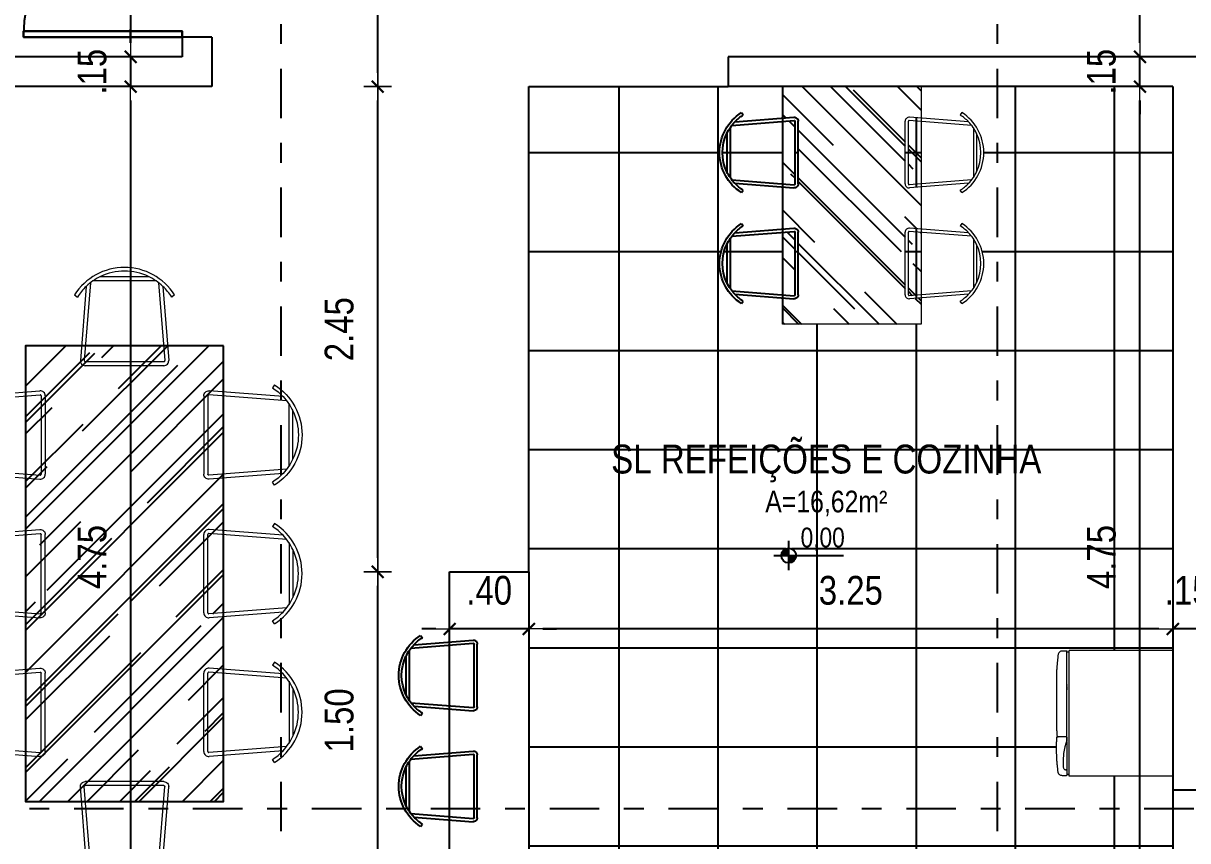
# Model space of a CAD drawing. Header units: millimetres. Extents: x 2718 to 3327, y 272 to 594.
# Drawn here: x 3068.78 to 3074.65, y 424.55 to 428.68 of the extents above; entities that cross this region are included whole.
import ezdxf
from ezdxf.enums import TextEntityAlignment as Align

# ---------------------------------------------------------------- set-up
doc = ezdxf.new("R2010")
doc.units = ezdxf.units.MM
doc.header["$MEASUREMENT"] = 0
for name, pattern in [('CONTINU', [0]), ('DASHDOT2', [0.5, 0.25, -0.125, 0, -0.125]), ('HIDDEN2', [0.1875, 0.125, -0.0625])]:
    doc.linetypes.add(name, pattern=pattern)
doc.layers.get('0').update_dxf_attribs({"linetype": 'CONTINUOUS'})
doc.layers.get('DEFPOINTS').update_dxf_attribs({"linetype": 'CONTINUOUS'})
doc.layers.add('COTA', color=7, linetype='CONTINUOUS')
doc.layers.add('E-txt-g', color=3, linetype='CONTINUOUS')
for name, color, linetype, lineweight in [('E-Lay-9', 9, 'CONTINUOUS', 9), ('E-Pen-C', 4, 'CONTINUOUS', 15), ('E-Pen-G', 3, 'CONTINUOUS', 30), ('E-Txt-W', 7, 'CONTINUOUS', 20)]:
    doc.layers.add(name, color=color, linetype=linetype, lineweight=lineweight)
doc.styles.add('F2', font='ARIALN.TTF')
doc.styles.add('REG60', font='romans.shx', dxfattribs={"width": 0.8, "height": 0.15})
doc.styles.add('REG80', font='romans.shx', dxfattribs={"width": 0.8, "height": 0.2})
doc.dimstyles.new('DIMENSION-1', dxfattribs={"dimtxt": 0.145, "dimasz": 0.07, "dimexe": 1, "dimexo": 0, "dimgap": 0.12, "dimtad": 1, "dimzin": 7, "dimdsep": 46, "dimtxsty": 'F2', "dimblk1": 'TRACO', "dimblk2": 'TRACO', "dimsah": 1, "dimcen": 1, "dimse1": 1, "dimse2": 1, "dimclrd": 4, "dimclre": 256, "dimclrt": 4, "dimadec": 8, "dimazin": 0, "dimtfac": 1, "dimtix": 1, "dimtmove": 2, "dimatfit": 3, "dimldrblk": 'TRACO', "dimfxl": 1, "dimtolj": 1, "dimtzin": 0, "dimarcsym": 0})

# ---------------------------------------------------------------- blocks, each defined once
blk = doc.blocks.new('TXT-AMB75')
at = {"layer": 'E-txt-g', "style": 'REG80', "width": 0.8, "flags": 8}
blk.add_attdef('TXT', text='', height=0.2, dxfattribs=at).set_placement((0.0055, 0.2964), align=Align.CENTER)
at = {"layer": 'E-Txt-W', "style": 'REG60', "width": 0.8, "flags": 8}
blk.add_attdef('TXT', text='', height=0.15, dxfattribs=at).set_placement((0.0055, 0.0271), align=Align.CENTER)
blk = doc.blocks.new('NV')
at = {"color": 4, "linetype": 'ByBlock', "ltscale": 0.5}
for p, q in [((-1.4143, -0.1421), (-1.4143, 0.1067)), ((-1.5387, -0.0177), (-0.9535, -0.0177))]:
    blk.add_line(p, q, dxfattribs=at)
at = {"color": 4, "ltscale": 2.5}
blk.add_circle((-1.4143, -0.0177), 0.0622, dxfattribs=at)
at = {"color": 4}
for points in [[(-1.4143, -0.0177), (-1.4583, 0.0263), (-1.4765, -0.0177), (-1.4717, 0.0061)], [(-1.4143, -0.0177), (-1.4143, 0.0445), (-1.4583, 0.0263), (-1.4381, 0.0398)], [(-1.4143, -0.0177), (-1.3521, -0.0177), (-1.3703, -0.0617), (-1.3568, -0.0415)], [(-1.4143, -0.0177), (-1.3703, -0.0617), (-1.4143, -0.0799), (-1.3905, -0.0752)]]:
    blk.add_solid(points, dxfattribs=at)
at = {"layer": 'E-Txt-W', "color": 4, "ltscale": 2.5, "style": 'F2'}
blk.add_attdef('COTAPISO', (-1.3058, 0.0735), '', height=0.15, dxfattribs=at)
blk = doc.blocks.new('TRACO')
at = {"layer": 'E-Pen-C'}
for p, q in [((0, 1), (0, -1)), ((-1, 0), (1, 0))]:
    blk.add_line(p, q, dxfattribs=at)
at = {"layer": 'E-Pen-G'}
blk.add_line((-0.424, -0.424), (0.424, 0.424), dxfattribs=at)
blk = doc.blocks.new('*D424')
at = {"layer": 'COTA', "color": 4, "linetype": 'Continuous', "lineweight": -2, "transparency": 16777216}
blk.add_line((3069.3205, 429.5889), (3069.3205, 428.5789), dxfattribs=at)
at = {"layer": 'DEFPOINTS', "color": 0, "linetype": 'Continuous', "transparency": 16777216}
for p in [(3069.7299, 429.6589, -1.8296), (3069.3205, 428.5089), (3069.5799, 428.5089, -1.8296)]:
    blk.add_point(p, dxfattribs=at)
at = {"layer": 'COTA', "color": 4, "linetype": 'Continuous', "lineweight": -2, "transparency": 16777216, "xscale": 0.07, "yscale": 0.07, "zscale": 0.07}
for p, rotation in [((3069.3205, 429.6589), 90), ((3069.3205, 428.5089), 270)]:
    blk.add_blockref('TRACO', p, dxfattribs=dict(at, rotation=rotation))
at = {"layer": 'COTA', "color": 4, "linetype": 'Continuous', "transparency": 16777216, "insert": (3069.1264, 429.0839), "char_height": 0.145, "attachment_point": 5, "rotation": 90, "style": 'F2'}
blk.add_mtext('\\A1;1.15', dxfattribs=at)
blk = doc.blocks.new('*D425')
at = {"layer": 'COTA', "color": 4, "linetype": 'Continuous', "lineweight": -2, "transparency": 16777216}
for p, q in [((3069.3205, 428.5789), (3069.3205, 428.6489)), ((3069.3205, 428.5089), (3069.3205, 428.3589)), ((3069.3205, 428.2889), (3069.3205, 428.2189))]:
    blk.add_line(p, q, dxfattribs=at)
at = {"layer": 'DEFPOINTS', "color": 0, "linetype": 'Continuous', "transparency": 16777216}
for p in [(3069.5799, 428.5089, -1.8296), (3069.3205, 428.3589), (3069.5799, 428.3589, -1.8296)]:
    blk.add_point(p, dxfattribs=at)
at = {"layer": 'COTA', "color": 4, "linetype": 'Continuous', "lineweight": -2, "transparency": 16777216, "xscale": 0.07, "yscale": 0.07, "zscale": 0.07}
for p, rotation in [((3069.3205, 428.5089), 270), ((3069.3205, 428.3589), 90)]:
    blk.add_blockref('TRACO', p, dxfattribs=dict(at, rotation=rotation))
at = {"layer": 'COTA', "color": 4, "linetype": 'Continuous', "transparency": 16777216, "insert": (3069.1264, 428.4339), "char_height": 0.145, "attachment_point": 5, "rotation": 90, "style": 'F2'}
blk.add_mtext('\\A1;.15', dxfattribs=at)
blk = doc.blocks.new('*D426')
at = {"layer": 'COTA', "color": 4, "linetype": 'Continuous', "lineweight": -2, "transparency": 16777216}
blk.add_line((3069.3205, 428.2889), (3069.3205, 423.6789), dxfattribs=at)
at = {"layer": 'DEFPOINTS', "color": 0, "linetype": 'Continuous', "transparency": 16777216}
for p in [(3069.5799, 428.3589, -1.8296), (3069.3205, 423.6089), (3069.4063, 423.6089, -1.8296)]:
    blk.add_point(p, dxfattribs=at)
at = {"layer": 'COTA', "color": 4, "linetype": 'Continuous', "lineweight": -2, "transparency": 16777216, "xscale": 0.07, "yscale": 0.07, "zscale": 0.07}
for p, rotation in [((3069.3205, 428.3589), 90), ((3069.3205, 423.6089), 270)]:
    blk.add_blockref('TRACO', p, dxfattribs=dict(at, rotation=rotation))
at = {"layer": 'COTA', "color": 4, "linetype": 'Continuous', "transparency": 16777216, "insert": (3069.1267, 425.9839), "char_height": 0.145, "attachment_point": 5, "rotation": 90, "style": 'F2'}
blk.add_mtext('\\A1;4.75', dxfattribs=at)
blk = doc.blocks.new('*D441')
at = {"layer": 'COTA', "color": 4, "linetype": 'Continuous', "lineweight": -2, "transparency": 16777216}
for p, q in [((3074.5099, 425.6206), (3074.4399, 425.6206)), ((3074.7299, 425.6206), (3074.5799, 425.6206)), ((3074.7999, 425.6206), (3074.8699, 425.6206))]:
    blk.add_line(p, q, dxfattribs=at)
at = {"layer": 'DEFPOINTS', "color": 0, "linetype": 'Continuous', "transparency": 16777216}
for p in [(3074.5799, 425.6206), (3074.5799, 425.2089, -1.8296), (3074.7299, 425.2089, -1.8296)]:
    blk.add_point(p, dxfattribs=at)
at = {"layer": 'COTA', "color": 4, "linetype": 'Continuous', "lineweight": -2, "transparency": 16777216, "xscale": 0.07, "yscale": 0.07, "zscale": 0.07}
blk.add_blockref('TRACO', (3074.5799, 425.6206), dxfattribs=at)
at = {"layer": 'COTA', "color": 4, "linetype": 'Continuous', "lineweight": -2, "transparency": 16777216, "xscale": 0.07, "yscale": 0.07, "zscale": 0.07, "rotation": 180}
blk.add_blockref('TRACO', (3074.7299, 425.6206), dxfattribs=at)
at = {"layer": 'COTA', "color": 4, "linetype": 'Continuous', "transparency": 16777216, "insert": (3074.6549, 425.8147), "char_height": 0.145, "attachment_point": 5, "style": 'F2'}
blk.add_mtext('\\A1;.15', dxfattribs=at)
blk = doc.blocks.new('*D442')
at = {"layer": 'COTA', "color": 4, "linetype": 'Continuous', "lineweight": -2, "transparency": 16777216}
blk.add_line((3074.5099, 425.6206), (3071.3999, 425.6206), dxfattribs=at)
at = {"layer": 'DEFPOINTS', "color": 0, "linetype": 'Continuous', "transparency": 16777216}
for p in [(3071.3299, 425.6206), (3071.3299, 425.3886, -1.8296), (3074.5799, 425.2089, -1.8296)]:
    blk.add_point(p, dxfattribs=at)
at = {"layer": 'COTA', "color": 4, "linetype": 'Continuous', "lineweight": -2, "transparency": 16777216, "xscale": 0.07, "yscale": 0.07, "zscale": 0.07, "rotation": 180}
blk.add_blockref('TRACO', (3071.3299, 425.6206), dxfattribs=at)
at = {"layer": 'COTA', "color": 4, "linetype": 'Continuous', "lineweight": -2, "transparency": 16777216, "xscale": 0.07, "yscale": 0.07, "zscale": 0.07}
blk.add_blockref('TRACO', (3074.5799, 425.6206), dxfattribs=at)
at = {"layer": 'COTA', "color": 4, "linetype": 'Continuous', "transparency": 16777216, "insert": (3072.9549, 425.8147), "char_height": 0.145, "attachment_point": 5, "style": 'F2'}
blk.add_mtext('\\A1;3.25', dxfattribs=at)
blk = doc.blocks.new('*D443')
at = {"layer": 'COTA', "color": 4, "linetype": 'Continuous', "lineweight": -2, "transparency": 16777216}
for p, q in [((3070.8599, 425.6206), (3070.7899, 425.6206)), ((3071.3299, 425.6206), (3070.9299, 425.6206)), ((3071.3999, 425.6206), (3071.4699, 425.6206))]:
    blk.add_line(p, q, dxfattribs=at)
at = {"layer": 'DEFPOINTS', "color": 0, "linetype": 'Continuous', "transparency": 16777216}
for p in [(3070.9299, 425.6206), (3070.9299, 425.4378, -1.8296), (3071.3299, 425.3886, -1.8296)]:
    blk.add_point(p, dxfattribs=at)
at = {"layer": 'COTA', "color": 4, "linetype": 'Continuous', "lineweight": -2, "transparency": 16777216, "xscale": 0.07, "yscale": 0.07, "zscale": 0.07}
blk.add_blockref('TRACO', (3070.9299, 425.6206), dxfattribs=at)
at = {"layer": 'COTA', "color": 4, "linetype": 'Continuous', "lineweight": -2, "transparency": 16777216, "xscale": 0.07, "yscale": 0.07, "zscale": 0.07, "rotation": 180}
blk.add_blockref('TRACO', (3071.3299, 425.6206), dxfattribs=at)
at = {"layer": 'COTA', "color": 4, "linetype": 'Continuous', "transparency": 16777216, "insert": (3071.1299, 425.8147), "char_height": 0.145, "attachment_point": 5, "style": 'F2'}
blk.add_mtext('\\A1;.40', dxfattribs=at)
blk = doc.blocks.new('GELAD-VS')
at = {"color": 8}
blk.add_line((-0.0958, -0.3127), (-0.0958, -0.3151), dxfattribs=at)
for points in [[(-0.2946, 0.2704), (0.3404, 0.2704)], [(-0.2946, 0.2704), (-0.2946, -0.2524)], [(0.3404, 0.2704), (0.3404, -0.2524)], [(-0.2946, -0.2524), (0.3404, -0.2524)], [(-0.2919, -0.2667), (-0.2919, -0.2864), (-0.2915, -0.2903), (-0.2907, -0.2942), (-0.2888, -0.2977), (-0.2861, -0.3011), (-0.2834, -0.3042), (-0.2799, -0.3062), (-0.276, -0.3077), (-0.2722, -0.3089), (-0.2687, -0.3093), (-0.2652, -0.3096), (-0.2613, -0.31), (-0.2578, -0.3104), (-0.254, -0.3108), (-0.2505, -0.3112), (-0.247, -0.3116), (-0.2432, -0.312), (-0.2397, -0.3124), (-0.2358, -0.3127), (-0.2323, -0.3131), (-0.2285, -0.3131), (-0.225, -0.3135), (-0.2211, -0.3139), (-0.2176, -0.3143), (-0.2138, -0.3147), (-0.2103, -0.3147), (-0.2064, -0.3151), (-0.2029, -0.3151), (-0.1991, -0.3154), (-0.1956, -0.3154), (-0.1917, -0.3158), (-0.1882, -0.3158), (-0.1844, -0.3158), (-0.1809, -0.3162), (-0.177, -0.3162), (-0.1735, -0.3162), (-0.1697, -0.3166), (-0.1662, -0.3166), (-0.1623, -0.3166), (-0.1588, -0.3166), (-0.155, -0.3166), (-0.1515, -0.3166), (-0.1476, -0.3166), (-0.1442, -0.3166), (-0.1403, -0.3166), (-0.1368, -0.3166), (-0.1329, -0.3166), (-0.1295, -0.3162), (-0.1256, -0.3162), (-0.1221, -0.3162), (-0.1182, -0.3158), (-0.1148, -0.3158), (-0.1109, -0.3158), (-0.1074, -0.3154), (-0.1039, -0.3154), (-0.1001, -0.3151), (-0.0958, -0.3151)], [(-0.2899, -0.2648), (-0.2899, -0.2648), (-0.2899, -0.2648), (-0.2899, -0.2648), (-0.2899, -0.2648), (-0.2899, -0.2648), (-0.2899, -0.2648), (-0.2907, -0.2648), (-0.2911, -0.2652), (-0.2915, -0.2659), (-0.2915, -0.2663), (-0.2915, -0.2663), (-0.2915, -0.2663), (-0.2915, -0.2663), (-0.2915, -0.2663), (-0.2915, -0.2667)], [(-0.1237, -0.2648), (-0.2899, -0.2648)], [(-0.2861, -0.2524), (-0.2861, -0.2648)], [(-0.2636, -0.2648), (-0.2636, -0.2648), (-0.2636, -0.2648), (-0.2636, -0.2648), (-0.2636, -0.2648), (-0.2636, -0.2648), (-0.2636, -0.2648), (-0.2636, -0.2648), (-0.2636, -0.2648)], [(-0.2617, -0.2667), (-0.2617, -0.2663), (-0.2621, -0.2663), (-0.2621, -0.2659), (-0.2621, -0.2659), (-0.2625, -0.2656), (-0.2625, -0.2656), (-0.2625, -0.2652), (-0.2629, -0.2652), (-0.2633, -0.2648), (-0.2633, -0.2648), (-0.2636, -0.2648), (-0.2636, -0.2648)], [(-0.2617, -0.2667), (-0.2617, -0.2687)], [(-0.249, -0.2826), (-0.2513, -0.2822), (-0.254, -0.2814), (-0.2563, -0.2799), (-0.2582, -0.2779), (-0.2598, -0.276), (-0.2609, -0.2737), (-0.2617, -0.271), (-0.2617, -0.2687)], [(-0.1124, -0.2648), (-0.1457, -0.2748), (-0.1797, -0.281), (-0.2145, -0.2837), (-0.249, -0.2826)], [(-0.1237, -0.2648), (-0.1221, -0.2648), (-0.1209, -0.2648), (-0.1194, -0.2648), (-0.119, -0.2648), (-0.1182, -0.2648)], [(-0.1209, -0.2648), (-0.1221, -0.2648)], [(-0.1182, -0.2648), (-0.1182, -0.2648)], [(-0.1124, -0.2648), (-0.1128, -0.2648), (-0.1128, -0.2648), (-0.1132, -0.2648), (-0.1136, -0.2648), (-0.114, -0.2648), (-0.1144, -0.2648), (-0.1148, -0.2648), (-0.1155, -0.2648), (-0.1163, -0.2648), (-0.1171, -0.2648), (-0.1182, -0.2648), (-0.1182, -0.2648)], [(-0.1182, -0.2648), (-0.1182, -0.2648)], [(-0.1124, -0.2648), (-0.0958, -0.2648)], [(-0.0966, -0.2648), (-0.1124, -0.2648), (-0.1124, -0.2648), (-0.1124, -0.2648), (-0.1124, -0.2648), (-0.1124, -0.2648)], [(-0.0966, -0.2648), (-0.0966, -0.2648), (-0.0966, -0.2648), (-0.0966, -0.2648), (-0.0966, -0.2648), (-0.0966, -0.2648), (-0.0966, -0.2648), (-0.0966, -0.2648), (-0.0966, -0.2648), (-0.0966, -0.2648), (-0.0966, -0.2648), (-0.0966, -0.2648), (-0.0966, -0.2648)], [(-0.0958, -0.2648), (0.3404, -0.2648)], [(-0.0958, -0.2648), (-0.0958, -0.2648), (-0.0958, -0.2648), (-0.0958, -0.2648), (-0.0958, -0.2659)], [(-0.0958, -0.2648), (-0.0958, -0.2659)], [(-0.0958, -0.2648), (-0.0958, -0.3093)], [(-0.0958, -0.2648), (-0.0958, -0.3139), (-0.0958, -0.3093)], [(-0.0958, -0.2659), (-0.0958, -0.3081)], [(-0.0958, -0.2675), (-0.0958, -0.2667)], [(-0.0656, -0.2648), (-0.0656, -0.2648), (-0.0656, -0.2648), (-0.0656, -0.2648), (-0.0656, -0.2648), (-0.0656, -0.2648), (-0.0656, -0.2648), (-0.0656, -0.2648), (-0.0656, -0.2648), (-0.0656, -0.2648), (-0.0656, -0.2648), (-0.0656, -0.2648), (-0.0656, -0.2648), (-0.0656, -0.2648), (-0.0656, -0.2648), (-0.0656, -0.2648), (-0.0656, -0.2648), (-0.0656, -0.2648), (-0.0656, -0.2648), (-0.0656, -0.2648), (-0.0656, -0.2648)], [(0.1583, -0.2648), (0.1416, -0.2648)], [(0.1424, -0.2648), (0.1583, -0.2648), (0.1583, -0.2648), (0.1583, -0.2648), (0.1583, -0.2648), (0.1583, -0.2648)], [(0.1583, -0.2648), (0.1583, -0.2648), (0.1587, -0.2648), (0.1587, -0.2648), (0.1594, -0.2648), (0.1598, -0.2648), (0.1602, -0.2648), (0.1606, -0.2648), (0.1614, -0.2648), (0.1621, -0.2648), (0.1629, -0.2648), (0.1637, -0.2648), (0.1641, -0.2648)], [(0.1641, -0.2648), (0.1641, -0.2648)], [(0.1641, -0.2648), (0.1641, -0.2648)], [(0.1691, -0.2648), (0.1679, -0.2648), (0.1668, -0.2648), (0.1652, -0.2648), (0.1648, -0.2648), (0.1641, -0.2648)], [(0.1668, -0.2648), (0.1679, -0.2648)], [(0.1691, -0.2648), (0.3358, -0.2648)], [(0.3095, -0.2648), (0.3095, -0.2648), (0.3095, -0.2648), (0.3095, -0.2648), (0.3095, -0.2648), (0.3095, -0.2648), (0.3095, -0.2648)], [(0.3377, -0.2864), (0.3373, -0.2903), (0.3362, -0.2942), (0.3346, -0.2977), (0.3319, -0.3011), (0.3288, -0.3042), (0.3253, -0.3062), (0.3219, -0.3077), (0.318, -0.3089)], [(0.3319, -0.2524), (0.3319, -0.2648)], [(0.3377, -0.2663), (0.3377, -0.2663), (0.3377, -0.2663), (0.3377, -0.2663), (0.3377, -0.2663), (0.3377, -0.2663), (0.3377, -0.2663), (0.3377, -0.2659), (0.3373, -0.2652), (0.3365, -0.2648), (0.3362, -0.2648), (0.3362, -0.2648), (0.3362, -0.2648), (0.3362, -0.2648), (0.3362, -0.2648), (0.3362, -0.2648)], [(0.3377, -0.2667), (0.3377, -0.2864)], [(-0.0958, -0.3081), (-0.0958, -0.3081), (-0.0958, -0.3085)], [(-0.0958, -0.3112), (-0.0958, -0.3108), (-0.0958, -0.3108), (-0.0958, -0.3108), (-0.0958, -0.3108), (-0.0958, -0.3104), (-0.0958, -0.3104), (-0.0958, -0.31), (-0.0958, -0.31), (-0.0958, -0.31), (-0.0958, -0.3096), (-0.0958, -0.3093), (-0.0958, -0.3089), (-0.0958, -0.3089), (-0.0958, -0.3085), (-0.0958, -0.3081)], [(-0.0958, -0.3093), (-0.0958, -0.3096)], [(-0.0958, -0.31), (-0.0958, -0.3108)], [(-0.0958, -0.3108), (-0.0958, -0.3112)], [(-0.0958, -0.3112), (-0.0958, -0.3139)], [(-0.0958, -0.312), (-0.0958, -0.3124)], [(-0.0958, -0.3127), (-0.0958, -0.3131)], [(-0.0796, -0.3143), (-0.0838, -0.3143), (-0.0958, -0.3139), (-0.0958, -0.3139)], [(-0.066, -0.3143), (-0.0711, -0.3143), (-0.0796, -0.3143)], [(-0.066, -0.3143), (0.245, -0.3154)], [(0.2194, -0.3162), (0.2194, -0.3162)], [(0.2267, -0.3162), (0.2267, -0.3162)], [(0.318, -0.3089), (0.3145, -0.3093), (0.311, -0.3096), (0.3072, -0.31), (0.3037, -0.3104), (0.2998, -0.3108), (0.2963, -0.3112), (0.2925, -0.3116), (0.289, -0.312), (0.2855, -0.3124), (0.2816, -0.3127), (0.2782, -0.3131), (0.2743, -0.3131), (0.2704, -0.3135), (0.2669, -0.3139), (0.2631, -0.3143), (0.2596, -0.3147), (0.2561, -0.3147), (0.2522, -0.3151), (0.2488, -0.3151), (0.245, -0.3154)]]:
    blk.add_lwpolyline(points, dxfattribs=at)
blk = doc.blocks.new('cadeira3')
at = {"color": 8}
for p, q in [((339.39, -198.51), (363.62, -198.51)), ((332.14, -203.49), (329.22, -240.82)), ((334.29, -201.65), (331.21, -240.97)), ((335.87, -200.51), (367.14, -200.51)), ((368.73, -201.65), (371.8, -240.97)), ((370.88, -203.49), (373.8, -240.82)), ((326.24, -207.76), (327.72, -208.87)), ((376.77, -207.76), (375.3, -208.87)), ((371.3, -241.51), (331.71, -241.51)), ((371.3, -243.51), (331.71, -243.51))]:
    blk.add_line(p, q, dxfattribs=at)
for centre, radius, start, end in [((351.51, -223.91), 29.99, 32.59097, 147.40903), ((351.51, -223.93), 28.15, 115.49352, 133.47386), ((351.51, -223.93), 28.15, 64.50648, 115.49352), ((351.51, -223.93), 28.15, 46.52614, 64.50648), ((351.51, -223.93), 28.15, 133.47386, 147.66894), ((351.51, -223.93), 28.15, 32.33106, 46.52614), ((331.71, -241.01), 2.5, 175.52762, 270), ((371.3, -241.01), 2.5, 270, 4.47238), ((331.71, -241.01), 0.5, 175.52762, 270), ((371.3, -241.01), 0.5, 270, 4.47238)]:
    blk.add_arc(centre, radius, start, end, dxfattribs=at)
blk = doc.blocks.new('*D447')
at = {"layer": 'COTA', "color": 4, "linetype": 'Continuous', "lineweight": -2, "transparency": 16777216}
blk.add_line((3070.5674, 424.4789), (3070.5674, 425.8389), dxfattribs=at)
at = {"layer": 'DEFPOINTS', "color": 0, "linetype": 'Continuous', "transparency": 16777216}
for p in [(3070.5674, 425.9089), (3070.9299, 425.9089, -1.8296), (3070.9299, 424.4089, -1.8296)]:
    blk.add_point(p, dxfattribs=at)
at = {"layer": 'COTA', "color": 4, "linetype": 'Continuous', "lineweight": -2, "transparency": 16777216, "xscale": 0.07, "yscale": 0.07, "zscale": 0.07}
for p, rotation in [((3070.5674, 425.9089), 90), ((3070.5674, 424.4089), 270)]:
    blk.add_blockref('TRACO', p, dxfattribs=dict(at, rotation=rotation))
at = {"layer": 'COTA', "color": 4, "linetype": 'Continuous', "transparency": 16777216, "insert": (3070.3734, 425.1589), "char_height": 0.145, "attachment_point": 5, "rotation": 90, "style": 'F2'}
blk.add_mtext('\\A1;1.50', dxfattribs=at)
blk = doc.blocks.new('*D448')
at = {"layer": 'COTA', "color": 4, "linetype": 'Continuous', "lineweight": -2, "transparency": 16777216}
blk.add_line((3070.5674, 425.9789), (3070.5674, 428.2889), dxfattribs=at)
at = {"layer": 'DEFPOINTS', "color": 0, "linetype": 'Continuous', "transparency": 16777216}
for p in [(3070.5674, 428.3589), (3071.3299, 428.3589, -1.8296), (3070.9299, 425.9089, -1.8296)]:
    blk.add_point(p, dxfattribs=at)
at = {"layer": 'COTA', "color": 4, "linetype": 'Continuous', "lineweight": -2, "transparency": 16777216, "xscale": 0.07, "yscale": 0.07, "zscale": 0.07}
for p, rotation in [((3070.5674, 428.3589), 90), ((3070.5674, 425.9089), 270)]:
    blk.add_blockref('TRACO', p, dxfattribs=dict(at, rotation=rotation))
at = {"layer": 'COTA', "color": 4, "linetype": 'Continuous', "transparency": 16777216, "insert": (3070.3734, 427.1339), "char_height": 0.145, "attachment_point": 5, "rotation": 90, "style": 'F2'}
blk.add_mtext('\\A1;2.45', dxfattribs=at)
blk = doc.blocks.new('*D449')
at = {"layer": 'COTA', "color": 4, "linetype": 'Continuous', "lineweight": -2, "transparency": 16777216}
blk.add_line((3070.5674, 428.4289), (3070.5674, 429.5889), dxfattribs=at)
at = {"layer": 'DEFPOINTS', "color": 0, "linetype": 'Continuous', "transparency": 16777216}
for p in [(3070.5674, 429.6589), (3071.0477, 429.6589, -1.8296), (3071.3299, 428.3589, -1.8296)]:
    blk.add_point(p, dxfattribs=at)
at = {"layer": 'COTA', "color": 4, "linetype": 'Continuous', "lineweight": -2, "transparency": 16777216, "xscale": 0.07, "yscale": 0.07, "zscale": 0.07}
for p, rotation in [((3070.5674, 429.6589), 90), ((3070.5674, 428.3589), 270)]:
    blk.add_blockref('TRACO', p, dxfattribs=dict(at, rotation=rotation))
at = {"layer": 'COTA', "color": 4, "linetype": 'Continuous', "transparency": 16777216, "insert": (3070.3734, 429.0089), "char_height": 0.145, "attachment_point": 5, "rotation": 90, "style": 'F2'}
blk.add_mtext('\\A1;1.30', dxfattribs=at)
blk = doc.blocks.new('*D480')
at = {"layer": 'COTA', "color": 4, "linetype": 'Continuous', "lineweight": -2, "transparency": 16777216}
blk.add_line((3074.4136, 423.6789), (3074.4136, 428.2889), dxfattribs=at)
at = {"layer": 'DEFPOINTS', "color": 0, "linetype": 'Continuous', "transparency": 16777216}
for p in [(3074.4136, 428.3589), (3074.5799, 428.3589, -1.8296), (3074.4799, 423.6089, -1.8296)]:
    blk.add_point(p, dxfattribs=at)
at = {"layer": 'COTA', "color": 4, "linetype": 'Continuous', "lineweight": -2, "transparency": 16777216, "xscale": 0.07, "yscale": 0.07, "zscale": 0.07}
for p, rotation in [((3074.4136, 428.3589), 90), ((3074.4136, 423.6089), 270)]:
    blk.add_blockref('TRACO', p, dxfattribs=dict(at, rotation=rotation))
at = {"layer": 'COTA', "color": 4, "linetype": 'Continuous', "transparency": 16777216, "insert": (3074.2198, 425.9839), "char_height": 0.145, "attachment_point": 5, "rotation": 90, "style": 'F2'}
blk.add_mtext('\\A1;4.75', dxfattribs=at)
blk = doc.blocks.new('*D481')
at = {"layer": 'COTA', "color": 4, "linetype": 'Continuous', "lineweight": -2, "transparency": 16777216}
for p, q in [((3074.4136, 428.5789), (3074.4136, 428.6489)), ((3074.4136, 428.3589), (3074.4136, 428.5089)), ((3074.4136, 428.2889), (3074.4136, 428.2189))]:
    blk.add_line(p, q, dxfattribs=at)
at = {"layer": 'DEFPOINTS', "color": 0, "linetype": 'Continuous', "transparency": 16777216}
for p in [(3074.4136, 428.5089), (3074.5799, 428.5089, -1.8296), (3074.5799, 428.3589, -1.8296)]:
    blk.add_point(p, dxfattribs=at)
at = {"layer": 'COTA', "color": 4, "linetype": 'Continuous', "lineweight": -2, "transparency": 16777216, "xscale": 0.07, "yscale": 0.07, "zscale": 0.07}
for p, rotation in [((3074.4136, 428.5089), 270), ((3074.4136, 428.3589), 90)]:
    blk.add_blockref('TRACO', p, dxfattribs=dict(at, rotation=rotation))
at = {"layer": 'COTA', "color": 4, "linetype": 'Continuous', "transparency": 16777216, "insert": (3074.2195, 428.4339), "char_height": 0.145, "attachment_point": 5, "rotation": 90, "style": 'F2'}
blk.add_mtext('\\A1;.15', dxfattribs=at)
blk = doc.blocks.new('*D482')
at = {"layer": 'COTA', "color": 4, "linetype": 'Continuous', "lineweight": -2, "transparency": 16777216}
blk.add_line((3074.4136, 428.5789), (3074.4136, 429.5889), dxfattribs=at)
at = {"layer": 'DEFPOINTS', "color": 0, "linetype": 'Continuous', "transparency": 16777216}
for p in [(3074.4136, 429.6589), (3074.5799, 429.6589, -1.8296), (3074.5799, 428.5089, -1.8296)]:
    blk.add_point(p, dxfattribs=at)
at = {"layer": 'COTA', "color": 4, "linetype": 'Continuous', "lineweight": -2, "transparency": 16777216, "xscale": 0.07, "yscale": 0.07, "zscale": 0.07}
for p, rotation in [((3074.4136, 429.6589), 90), ((3074.4136, 428.5089), 270)]:
    blk.add_blockref('TRACO', p, dxfattribs=dict(at, rotation=rotation))
at = {"layer": 'COTA', "color": 4, "linetype": 'Continuous', "transparency": 16777216, "insert": (3074.2195, 429.0839), "char_height": 0.145, "attachment_point": 5, "rotation": 90, "style": 'F2'}
blk.add_mtext('\\A1;1.15', dxfattribs=at)

msp = doc.modelspace()

# ---------------------------------------------------------------- hatches: boundary and pattern name
h = msp.add_hatch()
h.set_pattern_fill('ANSI37,_O', color=8, scale=4, angle=45)
h.set_pattern_definition([(90, (1504.2853, 394.5255), (-0.5, 1e-16), []), (180, (1504.2853, 394.5255), (-1e-16, -0.5), [])])
h.paths.add_polyline_path([(3073.6799, 423.6089), (3073.6799, 423.4589), (3074.4799, 423.4589), (3074.4799, 423.6089), (3074.4499, 423.6089), (3074.4499, 424.4083, 0.40327)])
h.paths.add_polyline_path([(3074.2654, 423.7332), (3074.2654, 423.5385), (3073.8651, 423.5385), (3073.8651, 423.7332)], flags=16)
h.paths.add_polyline_path([(3074.5799, 428.3589), (3073.3093, 428.3589), (3073.3093, 427.1589), (3072.6093, 427.1589), (3072.6093, 428.3589), (3072.3354, 428.3589), (3071.3299, 428.3589), (3071.3299, 425.9089), (3071.3299, 424.4108), (3071.0799, 424.4089), (3071.0799, 423.6089), (3071.8274, 423.6089), (3071.831, 424.2089), (3073.6799, 424.2089), (3073.6799, 423.6089, -0.40327), (3074.4499, 424.4083), (3074.4499, 424.4089), (3074.4799, 424.4089), (3074.4799, 423.6089), (3074.5799, 423.6089), (3074.5799, 424.1089), (3074.5799, 424.8089)])
h.paths.add_polyline_path([(3074.0571, 425.5091), (3074.0571, 425.5118), (3074.5799, 425.5118), (3074.5799, 424.8768), (3074.0447, 424.8768), (3074.0447, 424.8795), (3074.0158, 424.8795), (3074.0016, 424.8906), (3074.0002, 424.9027), (3073.9987, 424.9166), (3073.9975, 424.9282), (3073.9971, 424.9317), (3073.9967, 424.9356), (3073.9944, 424.9565), (3073.9944, 424.9685), (3073.9936, 424.9762), (3073.9936, 424.987), (3073.9929, 424.994), (3073.9929, 425.0052), (3073.9929, 425.0091), (3073.9929, 425.0125), (3073.9929, 425.0164), (3073.9929, 425.0199), (3073.9929, 425.0238), (3073.9929, 425.0272), (3073.9929, 425.0311), (3073.9929, 425.0346), (3073.9929, 425.0535), (3073.994, 425.064), (3073.994, 425.0756), (3073.9956, 425.0756), (3073.9952, 425.0876), (3073.9952, 425.1054), (3073.994, 425.4238), (3073.9952, 425.4345), (3073.9963, 425.4461), (3073.9963, 425.4499), (3073.9975, 425.4604), (3073.9981, 425.4658), (3073.999, 425.4755), (3074.0002, 425.4859), (3074.0016, 425.498), (3074.0158, 425.5091)], flags=16)
h.paths.add_polyline_path([(3074.0447, 425.0756), (3074.0447, 425.059), (3074.0346, 425.0257), (3074.0284, 424.9917), (3074.0257, 424.9569), (3074.0269, 424.9224), (3074.0273, 424.9201), (3074.0281, 424.9174), (3074.0296, 424.9151), (3074.0315, 424.9132), (3074.0335, 424.9116), (3074.0358, 424.9105), (3074.0385, 424.9097), (3074.0408, 424.9097), (3074.0427, 424.9097), (3074.0431, 424.9097), (3074.0431, 424.9093), (3074.0435, 424.9093), (3074.0439, 424.9089), (3074.0443, 424.9089), (3074.0443, 424.9085), (3074.045, 424.9078), (3074.0285, 424.9125), (3074.0269, 424.9224), (3074.0257, 424.9569), (3074.0284, 424.9917), (3074.0346, 425.0257), (3074.0497, 425.0756)], flags=0)
h.paths.add_polyline_path([(3072.6789, 425.9911, -1), (3072.6043, 425.9911, -1)], flags=16)
h.paths.add_polyline_path([(3073.5153, 427.2632), (3073.5064, 427.275, 0.062017), (3073.5494, 427.3104), (3073.2508, 427.287, -0.437265), (3073.2293, 427.307), (3073.2293, 427.6237, -0.437265), (3073.2508, 427.6436), (3073.5494, 427.6203, 0.062017), (3073.5064, 427.6556), (3073.5153, 427.6674, -0.547586)], flags=16)
h.paths.add_polyline_path([(3073.2453, 427.3026), (3073.2453, 427.628), (3073.5641, 427.6031, -0.053349), (3073.5893, 427.5623, -0.226217), (3073.5893, 427.3684, -0.053349), (3073.5641, 427.3276)], flags=0)
h.paths.add_polyline_path([(3073.5153, 427.8232), (3073.5064, 427.835, 0.062017), (3073.5494, 427.8704), (3073.2508, 427.847, -0.437265), (3073.2293, 427.867), (3073.2293, 428.1837, -0.437265), (3073.2508, 428.2036), (3073.5494, 428.1803, 0.062017), (3073.5064, 428.2156), (3073.5153, 428.2274, -0.547586)], flags=16)
h.paths.add_polyline_path([(3072.6677, 427.287), (3072.3691, 427.3104, 0.062017), (3072.4121, 427.275), (3072.4032, 427.2632, -0.547586), (3072.4032, 427.6674), (3072.4121, 427.6556, 0.062017), (3072.3691, 427.6203), (3072.6677, 427.6436, -0.437265), (3072.6893, 427.6237), (3072.6893, 427.307, -0.437265)], flags=17)
h.paths.add_polyline_path([(3073.2453, 427.8626), (3073.2453, 428.188), (3073.5641, 428.1631, -0.053349), (3073.5893, 428.1223, -0.226217), (3073.5893, 427.9284, -0.053349), (3073.5641, 427.8876)], flags=0)
h.paths.add_polyline_path([(3072.3544, 427.3276, -0.053349), (3072.3293, 427.3684, -0.226217), (3072.3293, 427.5623, -0.053349), (3072.3544, 427.6031), (3072.6733, 427.628), (3072.6733, 427.3026)], flags=16)
h.paths.add_polyline_path([(3072.6677, 427.847), (3072.3691, 427.8704, 0.062017), (3072.4121, 427.835), (3072.4032, 427.8232, -0.547586), (3072.4032, 428.2274), (3072.4121, 428.2156, 0.062017), (3072.3691, 428.1803), (3072.6677, 428.2036, -0.437265), (3072.6893, 428.1837), (3072.6893, 427.867, -0.437265)], flags=17)
h.paths.add_polyline_path([(3072.3544, 427.8876, -0.053349), (3072.3293, 427.9284, -0.226217), (3072.3293, 428.1223, -0.053349), (3072.3544, 428.1631), (3072.6733, 428.188), (3072.6733, 427.8626)], flags=16)
h.paths.add_polyline_path([(3071.7799, 424.295), (3071.7799, 423.645), (3071.0799, 423.645), (3071.0799, 424.295), (3071.1232, 424.295), (3071.1232, 424.315), (3071.163, 424.315), (3071.163, 424.295), (3071.2301, 424.295), (3071.2301, 424.315), (3071.27, 424.315), (3071.27, 424.295), (3071.3565, 424.295), (3071.3565, 424.315), (3071.3964, 424.315), (3071.3964, 424.295), (3071.4635, 424.295), (3071.4635, 424.315), (3071.5033, 424.315), (3071.5033, 424.295), (3071.5898, 424.295), (3071.5898, 424.315), (3071.6297, 424.315), (3071.6297, 424.295), (3071.6968, 424.295), (3071.6968, 424.315), (3071.7367, 424.315), (3071.7367, 424.295)])
h.paths.add_polyline_path([(3073.8909, 423.5439), (3074.248, 423.5439), (3074.248, 423.7347), (3073.8909, 423.7347)], flags=24)
h.paths.add_polyline_path([(3071.6898, 426.3085), (3073.9721, 426.3085), (3073.9721, 426.6393), (3071.6898, 426.6393)], flags=24)
h.paths.add_polyline_path([(3072.4899, 426.1546), (3073.172, 426.1546), (3073.172, 426.3517), (3072.4899, 426.3517)], flags=24)
h.paths.add_polyline_path([(3072.6713, 425.9822), (3072.9544, 425.9822), (3072.9544, 426.1625), (3072.6713, 426.1625)], flags=24)
h.paths.add_polyline_path([(3074.499, 425.6645), (3074.8024, 425.6645), (3074.8024, 425.9664), (3074.499, 425.9664)], flags=9)
h.paths.add_polyline_path([(3072.7571, 425.6645), (3073.153, 425.6645), (3073.153, 425.9664), (3072.7571, 425.9664)], flags=24)
at = {"linetype": 'CONTINU'}
h = msp.add_hatch(dxfattribs=at)
h.set_pattern_fill('AR-RROOF', color=8, scale=0.01, angle=315, style=0)
h.set_pattern_definition([(315, (2116.0728, 5774.04428), (0.574736392, -0.215526147), [3.81, -0.508, 1.27, -0.254]), (315, (2116.40147, 5773.8952), (0.05926969, 0.418479935), [0.762, -0.08382, 1.524, -0.1905]), (315, (2116.31525, 5774.10714), (1.0542820686, -0.8136112046), [2.032, -0.3556, 1.016, -0.254])])
h.paths.add_polyline_path([(3073.3093, 427.1589), (3073.3093, 427.2916), (3073.2508, 427.287, -0.437265), (3073.2293, 427.307), (3073.2293, 427.6237, -0.437265), (3073.2508, 427.6436), (3073.3093, 427.6391), (3073.3093, 427.8516), (3073.2508, 427.847, -0.437265), (3073.2293, 427.867), (3073.2293, 428.1837, -0.437265), (3073.2508, 428.2036), (3073.3093, 428.1991), (3073.3093, 428.3589), (3072.8119, 428.3589), (3072.6093, 428.3589), (3072.6093, 428.1991), (3072.6677, 428.2036, -0.437265), (3072.6893, 428.1837), (3072.6893, 427.867, -0.437265), (3072.6677, 427.847), (3072.6093, 427.8516), (3072.6093, 427.6391), (3072.6677, 427.6436, -0.437265), (3072.6893, 427.6237), (3072.6893, 427.307, -0.437265), (3072.6677, 427.287), (3072.6093, 427.2916), (3072.6093, 427.1589)])
h.paths.add_polyline_path([(3073.3093, 427.8676), (3073.3093, 428.183), (3073.2496, 428.1877, 0.437265), (3073.2453, 428.1837), (3073.2453, 427.867, 0.437265), (3073.2496, 427.863)], flags=17)
h.paths.add_polyline_path([(3073.3093, 427.3076), (3073.3093, 427.623), (3073.2496, 427.6277, 0.437265), (3073.2453, 427.6237), (3073.2453, 427.307, 0.437265), (3073.2496, 427.303)], flags=17)
h.paths.add_polyline_path([(3072.6689, 427.303, 0.437265), (3072.6733, 427.307), (3072.6733, 427.6237, 0.437265), (3072.6689, 427.6277), (3072.6093, 427.623), (3072.6093, 427.3076)], flags=17)
h.paths.add_polyline_path([(3072.6689, 427.863, 0.437265), (3072.6733, 427.867), (3072.6733, 428.1837, 0.437265), (3072.6689, 428.1877), (3072.6093, 428.183), (3072.6093, 427.8676)], flags=17)
h = msp.add_hatch(dxfattribs=at)
h.set_pattern_fill('AR-RROOF', color=8, scale=0.01, angle=45, style=0)
h.set_pattern_definition([(45, (-1843.7688, -460.5574), (0.215526147, 0.574736392), [3.81, -0.508, 1.27, -0.254]), (45, (-1843.61972, -460.2287), (-0.418479935, 0.05926969), [0.762, -0.08382, 1.524, -0.1905]), (45, (-1843.83166, -460.31493), (0.8136112046, 1.0542820686), [2.032, -0.3556, 1.016, -0.254])])
h.paths.add_polyline_path([(3069.7896, 427.0497), (3068.7896, 427.0497), (3068.7896, 424.7497), (3069.7896, 424.7497)])

# ---------------------------------------------------------------- linework, layer by layer
at = {"color": 8, "linetype": 'CONTINU'}
msp.add_line((3072.6093, 428.3589), (3072.6093, 427.1589), dxfattribs=at)
at = {"color": 8, "linetype": 'CONTINU', "elevation": 1.8296}
msp.add_lwpolyline([(3069.7896, 427.0497), (3068.7896, 427.0497), (3068.7896, 424.7497), (3069.7896, 424.7497)], close=True, dxfattribs=at)
at = {"color": 8, "linetype": 'HIDDEN2'}
msp.add_arc((3069.5799, 428.6089, -0.8927), 0.8, 90, 180, dxfattribs=at)
at = {"layer": 'COTA', "color": 2, "linetype": 'DASHDOT2'}
for p, q in [((3073.6958, 420.3991), (3073.6958, 445.1989)), ((3070.0793, 420.3991), (3070.0793, 444.9886)), ((3084.2852, 424.7129, 1.8296), (3055.6795, 424.7125, 1.8296))]:
    msp.add_line(p, q, dxfattribs=at)
at = {"layer": 'COTA', "color": 5, "linetype": 'Continuous'}
for p, q in [((3069.7299, 428.6089), (3069.5799, 428.6089)), ((3069.5799, 428.6089), (3069.5799, 428.5089)), ((3069.7299, 428.6089), (3069.7299, 428.3589)), ((3069.5799, 428.5089), (3066.6799, 428.5089)), ((3074.8299, 428.5089), (3072.3354, 428.5089)), ((3072.3354, 428.5089), (3072.3354, 428.3589)), ((3069.7299, 428.3589), (3065.0499, 428.3589)), ((3074.5799, 428.3589), (3072.3354, 428.3589)), ((3074.5799, 428.3589), (3074.5799, 424.8089)), ((3074.5799, 424.8089), (3074.7299, 424.8089))]:
    msp.add_line(p, q, dxfattribs=at)
at = {"layer": 'COTA', "color": 8, "linetype": 'Continuous'}
for p, q in [((3071.3299, 425.9089), (3071.3299, 428.3589)), ((3071.3299, 428.3589), (3072.3354, 428.3589)), ((3070.9299, 424.4089), (3070.9299, 425.9089)), ((3070.9299, 425.9089), (3071.3299, 425.9089)), ((3071.3299, 425.9089), (3071.3299, 424.4108)), ((3074.5799, 424.8089), (3074.5799, 424.1089))]:
    msp.add_line(p, q, dxfattribs=at)
at = {"layer": 'E-Lay-9', "color": 8}
for p, q in [((3073.3093, 428.3589), (3073.3093, 427.1589)), ((3073.3093, 427.1589), (3072.6093, 427.1589))]:
    msp.add_line(p, q, dxfattribs=at)
at = {"layer": 'E-Pen-G', "color": 7}
msp.add_lwpolyline([(3069.5799, 428.6089), (3068.7799, 428.6089), (3068.7799, 428.6389), (3069.5799, 428.6389)], close=True, dxfattribs=at)

# ---------------------------------------------------------------- block references
at = {"color": 8, "linetype": 'CONTINU', "xscale": -0.008000000000174623, "yscale": 0.007999999999992725, "zscale": 0.008, "rotation": 90}
for p in [(3070.7411, 430.8374), (3070.7411, 430.2774), (3069.1218, 428.1978), (3069.1218, 427.6378)]:
    msp.add_blockref('cadeira3', p, dxfattribs=at)
ref = msp.add_blockref('TXT-AMB75', (3072.827, 426.1893, 1.8296), dxfattribs=dict(xscale=0.7290000000000001, yscale=0.7290000000000001, zscale=0.7290000000000001))
ref.add_attrib('TXT', 'SL REFEIÇÕES E COZINHA', dxfattribs={"layer": 'E-txt-g', "color": 2, "height": 0.1458, "style": 'F2'}).set_placement((3072.831, 426.4054, 1.8296), align=Align.CENTER)
ref.add_attrib('TXT', 'A=16,62m²', dxfattribs={"layer": 'E-Txt-W', "height": 0.10935, "style": 'F2'}).set_placement((3072.831, 426.209, 1.8296), align=Align.CENTER)
ref = msp.add_blockref('NV', (3073.4902, 426.0017, 1.8296), dxfattribs=dict(xscale=0.6, yscale=0.6, zscale=0.6))
ref.add_attrib('COTAPISO', '0,00', (3072.7013, 426.032, 1.8296), dxfattribs={"layer": 'E-Txt-W', "color": 4, "ltscale": 2.5, "height": 0.1, "style": 'F2'})
at = {"layer": 'E-Lay-9', "color": 8}
for p, xscale, yscale, zscale, rotation in [((3075.1774, 430.8374), 0.008000000000174623, 0.008000000000174623, 0.008000000000174623, 270), ((3075.1774, 430.2774), 0.008000000000174623, 0.008000000000174623, 0.008000000000174623, 270), ((3066.4545, 423.0846, 1.8296), 0.01000000000021828, 0.01000000000021828, 0.01000000000021828, 89.99999999999991), ((3072.1248, 423.0846, 1.8296), -0.01000000000021828, 0.009999999999990905, 0.01, 270), ((3066.4545, 429.4147, 1.8296), -0.01000000000021828, 0.009999999999990905, 0.01, 90), ((3072.1248, 429.4147, 1.8296), 0.01000000000021828, 0.01000000000021828, 0.01000000000021828, 270), ((3066.4545, 428.7147, 1.8296), -0.01000000000021828, 0.009999999999990905, 0.01, 90), ((3072.1248, 428.7147, 1.8296), 0.01000000000021828, 0.01000000000021828, 0.01000000000021828, 270), ((3065.7746, 422.4145, 1.8296), -0.01000000000021828, 0.009999999999990905, 0.01, 180)]:
    msp.add_blockref('cadeira3', p, dxfattribs=dict(at, xscale=xscale, yscale=yscale, zscale=zscale, rotation=rotation))
at = {"layer": 'E-Lay-9', "color": 8, "xscale": 0.01000000000021828, "yscale": 0.01000000000021828, "zscale": 0.01000000000021828}
msp.add_blockref('cadeira3', (3065.7746, 429.3848, 1.8296), dxfattribs=at)
at = {"layer": 'E-Lay-9', "color": 8, "xscale": -1, "rotation": 270}
msp.add_blockref('GELAD-VS', (3074.3095, 425.1714), dxfattribs=at)

# ---------------------------------------------------------------- dimensions: what is measured, and where the dimension line sits
at = {"layer": 'COTA', "color": 7, "linetype": 'Continuous'}
for base, p1, p2, picture, middle in [((3069.3205, 428.5089, 1.8296), (3069.7299, 429.6589), (3069.5799, 428.5089), '*D424', (3069.1264, 429.0839, 1.8296)), ((3070.5674, 429.6589, 1.8296), (3071.3299, 428.3589), (3071.0477, 429.6589), '*D449', (3070.3734, 429.0089, 1.8296)), ((3074.4136, 429.6589, 1.8296), (3074.5799, 428.5089), (3074.5799, 429.6589), '*D482', (3074.2195, 429.0839, 1.8296)), ((3069.3205, 428.3589, 1.8296), (3069.5799, 428.5089), (3069.5799, 428.3589), '*D425', (3069.1264, 428.4339, 1.8296)), ((3074.4136, 428.5089, 1.8296), (3074.5799, 428.3589), (3074.5799, 428.5089), '*D481', (3074.2195, 428.4339, 1.8296)), ((3069.3205, 423.6089, 1.8296), (3069.5799, 428.3589), (3069.4063, 423.6089), '*D426', (3069.1267, 425.9839, 1.8296)), ((3070.5674, 428.3589, 1.8296), (3070.9299, 425.9089), (3071.3299, 428.3589), '*D448', (3070.3734, 427.1339, 1.8296)), ((3074.4136, 428.3589, 1.8296), (3074.4799, 423.6089), (3074.5799, 428.3589), '*D480', (3074.2198, 425.9839, 1.8296)), ((3070.5674, 425.9089, 1.8296), (3070.9299, 424.4089), (3070.9299, 425.9089), '*D447', (3070.3734, 425.1589, 1.8296))]:
    dim = msp.add_linear_dim(base=base, p1=p1, p2=p2, angle=90, dimstyle='DIMENSION-1', override={"dimfxl": 0.06}, dxfattribs=at)
    dim.commit()
    dim.dimension.update_dxf_attribs({"geometry": picture, "text_midpoint": middle})
for base, p1, p2, picture, middle in [((3070.9299, 425.6206, 1.8296), (3071.3299, 425.3886), (3070.9299, 425.4378), '*D443', (3071.1299, 425.8147, 1.8296)), ((3071.3299, 425.6206, 1.8296), (3074.5799, 425.2089), (3071.3299, 425.3886), '*D442', (3072.9549, 425.8147, 1.8296)), ((3074.5799, 425.6206, 1.8296), (3074.7299, 425.2089), (3074.5799, 425.2089), '*D441', (3074.6549, 425.8147, 1.8296))]:
    dim = msp.add_linear_dim(base=base, p1=p1, p2=p2, dimstyle='DIMENSION-1', override={"dimfxl": 0.06}, dxfattribs=at)
    dim.commit()
    dim.dimension.update_dxf_attribs({"geometry": picture, "text_midpoint": middle})

doc.saveas('drawing.dxf')
